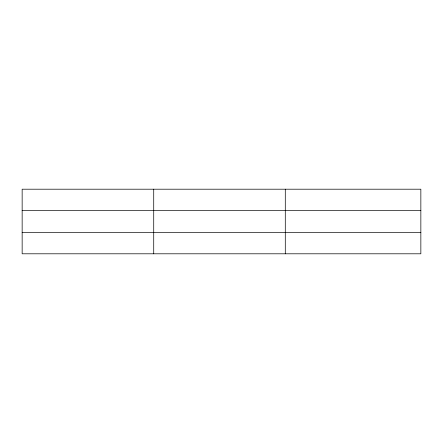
<?xml version="1.0" encoding="UTF-8"?>
<svg xmlns="http://www.w3.org/2000/svg" width="443" height="443" viewBox="0 0 443 443"><rect width="100%" height="100%" fill="white"/><g stroke="black" fill="none" stroke-linecap="round" stroke-linejoin="round"><path stroke-width="0.66" d="M153.721 189.2L153.721 253.8M285.292 189.2L285.292 253.8M420.85 232.481L420.85 253.8L22.15 253.8L22.15 189.2L420.85 189.2L420.85 232.481L22.15 232.481M22.15 210.519L420.85 210.519"/></g></svg>
